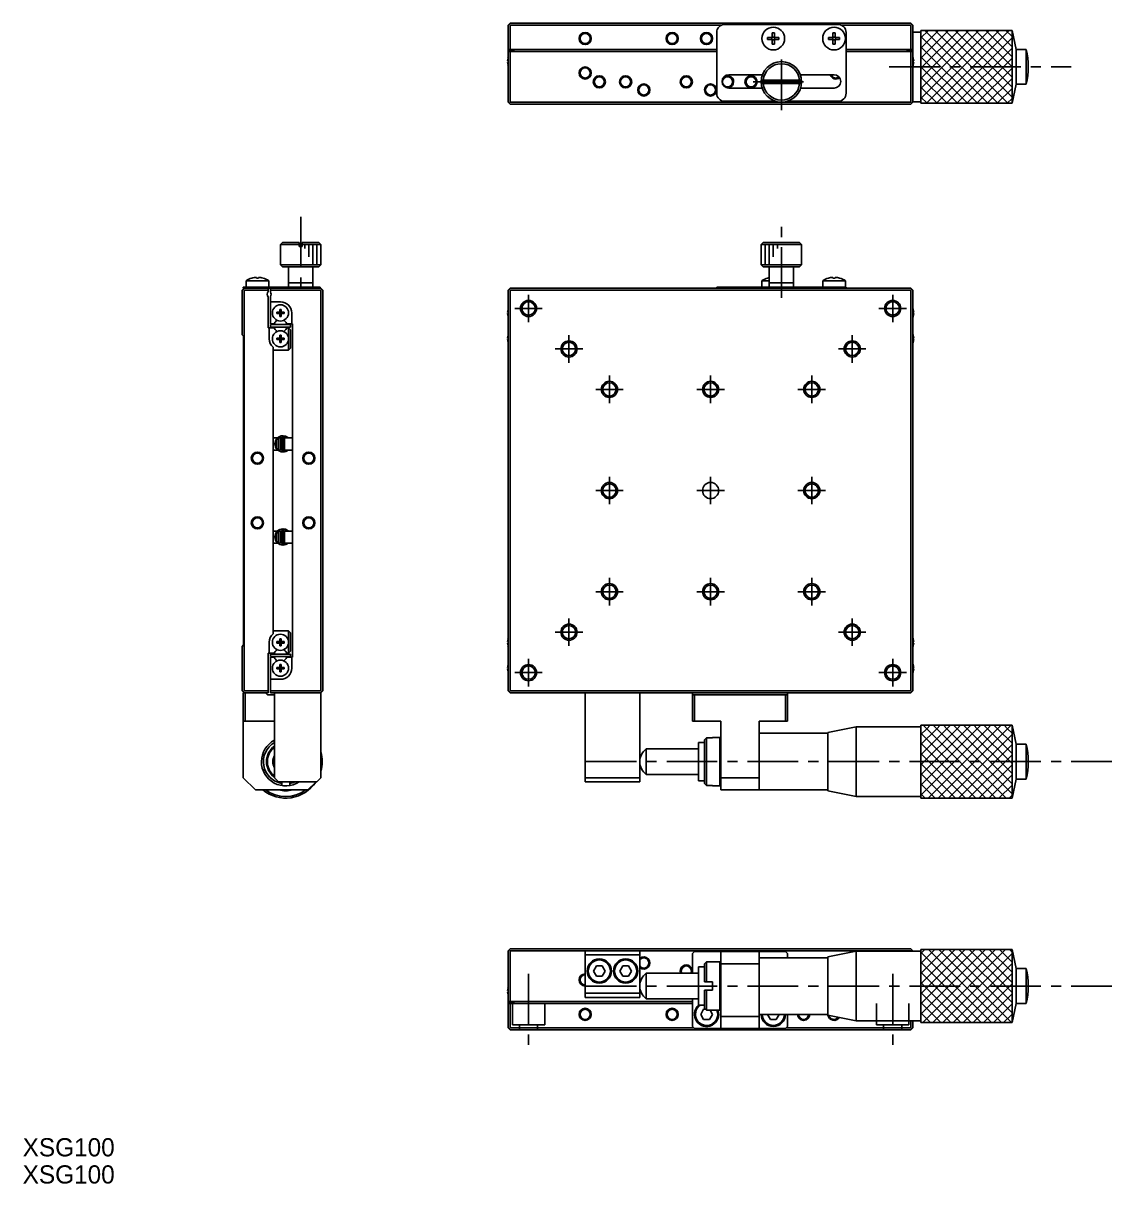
# Model space of a CAD drawing. Extents: x -80 to 400, y -13 to 274.
# Drawn here: x -79.9 to 189.1, y -13.2 to 273.6 of the extents above; entities that cross this region are included whole.
import ezdxf

# ---------------------------------------------------------------- set-up
doc = ezdxf.new("R2010")
doc.units = 0
doc.header["$LTSCALE"] = 10
doc.linetypes.add('CENTER', pattern=[2, 1.25, -0.25, 0.25, -0.25])
doc.linetypes.add('DASHED', pattern=[3.5, 2, -1.5])
doc.layers.get('0').update_dxf_attribs({"linetype": 'CONTINUOUS'})
doc.layers.add('CENTER', color=1, linetype='CENTER')
doc.styles.get("Standard").update_dxf_attribs({"font": 'FGP教科書体NT-M'})

msp = doc.modelspace()

# ---------------------------------------------------------------- linework, layer by layer
at = {"color": 7, "linetype": 'CONTINUOUS'}
for p, q in [((39.969473, 273.110331), (40.469473, 273.610331)), ((39.969473, 254.110331), (39.969473, 273.110331)), ((40.219473, 273.360331), (40.469473, 273.110331)), ((40.469473, 273.610331), (139.469473, 273.610331)), ((40.469473, 273.110331), (40.469473, 267.110331)), ((92.597694, 273.110331), (40.469473, 273.110331)), ((121.469473, 273.310331), (93.469473, 273.310331)), ((139.469473, 273.110331), (122.341253, 273.110331)), ((139.469473, 273.610331), (139.969473, 273.110331)), ((139.469473, 273.110331), (139.719473, 273.360331)), ((139.469473, 267.110331), (139.469473, 273.110331)), ((139.969473, 254.110331), (139.969473, 273.110331)), ((91.469473, 271.310331), (91.469473, 256.310331)), ((104.070334, 269.550331), (104.070334, 270.070331)), ((104.070334, 270.070331), (105.209473, 270.070331)), ((105.140032, 269.550331), (105.140032, 270.070331)), ((105.209473, 271.20947), (105.729473, 271.20947)), ((105.209473, 270.070331), (105.209473, 271.20947)), ((105.209473, 270.139773), (105.729473, 270.139773)), ((105.729473, 271.20947), (105.729473, 270.070331)), ((105.729473, 270.070331), (106.868613, 270.070331)), ((105.798915, 270.070331), (105.798915, 269.550331)), ((106.868613, 270.070331), (106.868613, 269.550331)), ((119.070334, 269.550331), (119.070334, 270.070331)), ((119.070334, 270.070331), (120.209473, 270.070331)), ((120.140032, 269.550331), (120.140032, 270.070331)), ((120.209473, 271.20947), (120.729473, 271.20947)), ((120.209473, 270.070331), (120.209473, 271.20947)), ((120.209473, 270.139773), (120.729473, 270.139773)), ((120.729473, 271.20947), (120.729473, 270.070331)), ((120.729473, 270.070331), (121.868613, 270.070331)), ((120.798915, 270.070331), (120.798915, 269.550331)), ((121.868613, 270.070331), (121.868613, 269.550331)), ((123.469473, 271.310331), (123.469473, 256.310331)), ((141.969473, 271.410331), (139.969473, 271.410331)), ((164.469473, 271.810331), (141.969473, 271.810331)), ((141.969473, 253.810331), (141.969473, 271.810331)), ((164.469473, 271.810331), (141.969473, 271.810331)), ((141.969473, 271.810331), (141.969473, 253.810331)), ((165.469473, 267.110331), (164.469473, 271.810331)), ((164.469473, 253.810331), (164.469473, 271.810331)), ((164.469473, 253.810331), (164.469473, 271.810331)), ((91.469473, 267.110331), (39.969473, 267.110331)), ((39.969473, 266.860331), (41.369473, 266.860331)), ((41.369473, 266.610331), (41.369473, 266.860331)), ((105.209473, 269.550331), (104.070334, 269.550331)), ((105.209473, 268.411192), (105.209473, 269.550331)), ((105.729473, 269.480889), (105.209473, 269.480889)), ((105.729473, 268.411192), (105.209473, 268.411192)), ((105.729473, 269.550331), (105.729473, 268.411192)), ((106.868613, 269.550331), (105.729473, 269.550331)), ((120.209473, 269.550331), (119.070334, 269.550331)), ((120.209473, 268.411192), (120.209473, 269.550331)), ((120.729473, 269.480889), (120.209473, 269.480889)), ((120.729473, 268.411192), (120.209473, 268.411192)), ((120.729473, 269.550331), (120.729473, 268.411192)), ((121.868613, 269.550331), (120.729473, 269.550331)), ((139.969473, 267.110331), (123.469473, 267.110331)), ((139.969473, 266.860331), (138.569473, 266.860331)), ((138.569473, 266.610331), (138.569473, 266.860331)), ((167.969473, 267.110331), (165.469473, 267.110331)), ((165.469473, 258.510331), (165.469473, 267.110331)), ((167.969473, 267.110331), (167.969473, 258.510331)), ((39.779614, 264.290331), (39.899952, 264.290331)), ((39.899952, 263.930331), (39.779614, 263.930331)), ((39.895329, 264.998947), (39.899952, 264.996693)), ((39.899952, 264.290331), (39.899952, 263.930331)), ((39.969473, 266.610331), (91.469473, 266.610331)), ((40.469473, 266.610331), (40.469473, 254.110331)), ((139.969473, 266.610331), (123.469473, 266.610331)), ((139.469473, 254.110331), (139.469473, 266.610331)), ((140.038995, 264.996693), (140.043617, 264.998947)), ((140.038995, 264.290331), (140.159332, 264.290331)), ((140.038995, 263.930331), (140.038995, 264.290331)), ((140.159332, 263.930331), (140.038995, 263.930331)), ((39.899952, 263.22397), (39.895329, 263.221715)), ((140.043617, 263.221715), (140.038995, 263.22397)), ((94.469473, 260.860331), (102.785725, 260.860331)), ((112.453448, 259.510331), (102.485499, 259.510331)), ((102.485499, 258.710331), (112.453448, 258.710331)), ((112.153222, 260.860331), (120.469473, 260.860331)), ((164.469473, 253.810331), (165.469473, 258.510331)), ((165.469473, 258.510331), (167.969473, 258.510331)), ((102.715791, 257.560331), (94.469473, 257.560331)), ((120.469473, 257.560331), (112.223156, 257.560331)), ((40.469473, 253.610331), (39.969473, 254.110331)), ((40.469473, 254.110331), (40.219473, 253.860331)), ((40.469473, 254.110331), (139.469473, 254.110331)), ((139.469473, 253.610331), (40.469473, 253.610331)), ((93.469473, 254.310331), (106.069473, 254.310331)), ((108.869473, 254.310331), (121.469473, 254.310331)), ((139.719473, 253.860331), (139.469473, 254.110331)), ((139.969473, 254.110331), (139.469473, 253.610331)), ((139.969473, 254.210331), (141.969473, 254.210331)), ((141.969473, 253.810331), (164.469473, 253.810331)), ((141.969473, 253.810331), (164.469473, 253.810331)), ((-15.84231, 219.410155), (-16.34231, 218.910155)), ((-11.74231, 218.910155), (-16.34231, 218.910155)), ((-16.34231, 218.910155), (-16.34231, 213.910155)), ((-15.84231, 219.410155), (-11.74231, 219.410155)), ((-11.74231, 219.410155), (-11.74231, 218.410155)), ((-11.74231, 218.410155), (-10.94231, 218.410155)), ((-10.94231, 219.410155), (-6.84231, 219.410155)), ((-10.94231, 218.410155), (-10.94231, 219.410155)), ((-6.34231, 218.910155), (-10.94231, 218.910155)), ((-6.34231, 218.910155), (-6.84231, 219.410155)), ((-6.34231, 213.910155), (-6.34231, 218.910155)), ((102.469473, 218.410155), (102.469473, 213.910155)), ((102.469473, 218.410155), (102.485499, 218.410155)), ((102.485499, 218.910155), (102.987286, 219.410155)), ((112.453448, 218.910155), (102.485499, 218.910155)), ((102.485499, 218.410155), (102.485499, 218.910155)), ((102.987286, 219.410155), (111.95166, 219.410155)), ((111.95166, 219.410155), (112.453448, 218.910155)), ((112.453448, 218.910155), (112.453448, 218.410155)), ((112.453448, 218.410155), (112.469473, 218.410155)), ((112.469473, 213.910155), (112.469473, 218.410155)), ((-16.34231, 213.910155), (-15.84231, 213.410155)), ((-16.34231, 213.910155), (-6.34231, 213.910155)), ((-6.84231, 213.410155), (-15.84231, 213.410155)), ((-14.34231, 213.410155), (-14.34231, 208.410155)), ((-8.34231, 208.410155), (-8.34231, 213.410155)), ((-6.84231, 213.410155), (-6.34231, 213.910155)), ((102.469473, 213.910155), (112.469473, 213.910155)), ((102.469473, 213.910155), (102.969473, 213.410155)), ((111.969473, 213.410155), (102.969473, 213.410155)), ((104.469473, 213.410155), (104.469473, 208.410155)), ((110.469473, 208.410155), (110.469473, 213.410155)), ((111.969473, 213.410155), (112.469473, 213.910155)), ((-24.84231, 209.952618), (-19.24231, 209.952618)), ((-24.84231, 209.952618), (-24.84231, 208.410155)), ((-23.441449, 210.60336), (-23.444458, 210.609528)), ((-22.30231, 210.60336), (-22.30231, 210.796617)), ((-21.78231, 210.60336), (-22.30231, 210.60336)), ((-21.78231, 210.796617), (-21.78231, 210.60336)), ((-20.640162, 210.609528), (-20.643171, 210.60336)), ((-19.24231, 208.410155), (-19.24231, 209.952618)), ((-8.34231, 209.410155), (-14.34231, 209.410155)), ((102.669473, 209.952618), (104.469473, 209.952618)), ((102.669473, 209.952618), (102.669473, 208.410155)), ((104.070334, 210.60336), (104.067326, 210.609528)), ((110.469473, 209.410155), (104.469473, 209.410155)), ((117.669473, 209.952618), (123.269473, 209.952618)), ((117.669473, 209.952618), (117.669473, 208.410155)), ((119.070334, 210.60336), (119.067326, 210.609528)), ((120.209473, 210.60336), (120.209473, 210.796617)), ((120.729473, 210.60336), (120.209473, 210.60336)), ((120.729473, 210.796617), (120.729473, 210.60336)), ((121.871621, 210.609528), (121.868613, 210.60336)), ((123.269473, 208.410155), (123.269473, 209.952618)), ((-25.84231, 207.610155), (-25.34231, 208.110155)), ((-25.84231, 196.610155), (-25.84231, 207.610155)), ((-25.34231, 207.610155), (-25.59231, 207.860155)), ((-25.54231, 208.110155), (-25.54231, 208.410155)), ((-25.54231, 208.410155), (-6.54231, 208.410155)), ((-25.54231, 208.110155), (-6.34231, 208.110155)), ((-25.34231, 207.610155), (-25.34231, 108.610155)), ((-19.34231, 207.610155), (-25.34231, 207.610155)), ((-19.34231, 208.110155), (-19.34231, 207.271593)), ((-18.84231, 207.210155), (-18.84231, 208.110155)), ((-6.34231, 207.610155), (-18.84231, 207.610155)), ((-6.54231, 208.410155), (-6.54231, 208.110155)), ((-5.84231, 207.610155), (-6.34231, 208.110155)), ((-6.09231, 207.860155), (-6.34231, 207.610155)), ((-6.34231, 108.610155), (-6.34231, 207.610155)), ((-5.84231, 207.610155), (-5.84231, 108.610155)), ((40.469473, 208.110155), (39.969473, 207.610155)), ((39.969473, 108.610155), (39.969473, 207.610155)), ((40.469473, 207.610155), (40.219473, 207.860155)), ((40.469473, 208.110155), (139.469473, 208.110155)), ((139.469473, 207.610155), (40.469473, 207.610155)), ((40.469473, 207.610155), (40.469473, 108.610155)), ((91.469473, 208.110155), (91.469473, 208.410155)), ((91.469473, 208.410155), (123.469473, 208.410155)), ((123.469473, 208.410155), (123.469473, 208.110155)), ((139.969473, 207.610155), (139.469473, 208.110155)), ((139.719473, 207.860155), (139.469473, 207.610155)), ((139.469473, 108.610155), (139.469473, 207.610155)), ((139.969473, 207.610155), (139.969473, 108.610155)), ((-19.34231, 198.310155), (-19.34231, 205.948717)), ((-18.84231, 206.010155), (-18.84231, 199.310155)), ((-16.29231, 204.760155), (-18.84231, 204.760155)), ((-17.228671, 202.190155), (-16.52231, 202.190155)), ((-17.228671, 201.830155), (-17.228671, 202.190155)), ((-16.52231, 201.830155), (-17.228671, 201.830155)), ((-16.52231, 202.896516), (-16.16231, 202.896516)), ((-16.52231, 202.190155), (-16.52231, 202.896516)), ((-16.511938, 202.179783), (-16.52231, 202.190155)), ((-16.511938, 201.840527), (-16.52231, 201.830155)), ((-16.52231, 201.123794), (-16.52231, 201.830155)), ((-16.16231, 201.123794), (-16.52231, 201.123794)), ((-16.511938, 201.840527), (-16.511938, 202.179783)), ((-16.511938, 202.179783), (-16.172682, 202.179783)), ((-16.172682, 201.840527), (-16.511938, 201.840527)), ((-16.172682, 202.179783), (-16.16231, 202.190155)), ((-16.172682, 202.179783), (-16.172682, 201.840527)), ((-16.172682, 201.840527), (-16.16231, 201.830155)), ((-16.16231, 202.896516), (-16.16231, 202.190155)), ((-16.16231, 202.190155), (-15.455949, 202.190155)), ((-15.455949, 201.830155), (-16.16231, 201.830155)), ((-16.16231, 201.123794), (-16.16231, 201.830155)), ((-15.455949, 202.190155), (-15.455949, 201.830155)), ((-13.54231, 199.310155), (-13.54231, 202.010155)), ((39.779614, 202.190155), (39.899952, 202.190155)), ((39.899952, 201.830155), (39.779614, 201.830155)), ((39.895329, 202.898771), (39.899952, 202.896516)), ((39.899952, 201.123794), (39.895329, 201.121539)), ((39.899952, 202.190155), (39.899952, 201.830155)), ((140.038995, 202.896516), (140.043617, 202.898771)), ((140.038995, 201.830155), (140.038995, 202.190155)), ((140.038995, 202.190155), (140.159332, 202.190155)), ((140.159332, 201.830155), (140.038995, 201.830155)), ((140.043617, 201.121539), (140.038995, 201.123794)), ((-17.886722, 198.310155), (-19.34231, 198.310155)), ((-19.09231, 198.310155), (-19.09231, 195.610155)), ((-18.84231, 199.310155), (-17.886722, 199.310155)), ((-18.84231, 199.110155), (-13.84231, 199.110155)), ((-18.84231, 198.510155), (-18.84231, 199.110155)), ((-18.84231, 198.510155), (-13.84231, 198.510155)), ((-17.886722, 199.310155), (-17.717125, 199.603905)), ((-17.717125, 198.016405), (-17.886722, 198.310155)), ((-14.967495, 199.603905), (-14.797898, 199.310155)), ((-14.797898, 198.310155), (-14.967495, 198.016405)), ((-14.797898, 199.310155), (-13.34231, 199.310155)), ((-14.34231, 198.310155), (-14.797898, 198.310155)), ((-14.34231, 198.310155), (-13.84231, 197.810155)), ((-14.34231, 192.810155), (-14.34231, 198.310155)), ((-13.84231, 199.110155), (-13.84231, 198.510155)), ((-13.34231, 199.310155), (-13.34231, 116.910155)), ((-25.84231, 196.610155), (-25.49231, 196.260155)), ((-25.49231, 196.260155), (-25.49231, 119.960155)), ((-17.228671, 195.790155), (-16.52231, 195.790155)), ((-17.228671, 195.430155), (-17.228671, 195.790155)), ((-16.52231, 195.430155), (-17.228671, 195.430155)), ((-16.52231, 196.496516), (-16.16231, 196.496516)), ((-16.52231, 195.790155), (-16.52231, 196.496516)), ((-16.511938, 195.779783), (-16.52231, 195.790155)), ((-16.511938, 195.440527), (-16.52231, 195.430155)), ((-16.52231, 194.723794), (-16.52231, 195.430155)), ((-16.511938, 195.440527), (-16.511938, 195.779783)), ((-16.511938, 195.779783), (-16.172682, 195.779783)), ((-16.172682, 195.440527), (-16.511938, 195.440527)), ((-16.172682, 195.779783), (-16.16231, 195.790155)), ((-16.172682, 195.779783), (-16.172682, 195.440527)), ((-16.172682, 195.440527), (-16.16231, 195.430155)), ((-16.16231, 196.496516), (-16.16231, 195.790155)), ((-16.16231, 195.790155), (-15.455949, 195.790155)), ((-15.455949, 195.430155), (-16.16231, 195.430155)), ((-16.16231, 194.723794), (-16.16231, 195.430155)), ((-15.455949, 195.790155), (-15.455949, 195.430155)), ((-13.84231, 197.810155), (-13.84231, 193.310155)), ((39.779614, 195.790155), (39.899952, 195.790155)), ((39.899952, 195.430155), (39.779614, 195.430155)), ((39.895329, 196.498771), (39.899952, 196.496516)), ((39.899952, 195.790155), (39.899952, 195.430155)), ((140.038995, 196.496516), (140.043617, 196.498771)), ((140.038995, 195.430155), (140.038995, 195.790155)), ((140.038995, 195.790155), (140.159332, 195.790155)), ((140.159332, 195.430155), (140.038995, 195.430155)), ((-18.14231, 122.689217), (-18.14231, 193.531093)), ((-18.14231, 192.810155), (-14.34231, 192.810155)), ((-16.16231, 194.723794), (-16.52231, 194.723794)), ((-13.84231, 193.310155), (-14.34231, 192.810155)), ((39.899952, 194.723794), (39.895329, 194.721539)), ((140.043617, 194.721539), (140.038995, 194.723794)), ((-17.073822, 171.110155), (-18.14231, 171.110155)), ((-17.34231, 170.52667), (-16.84231, 171.055838)), ((-17.34231, 168.69364), (-17.34231, 170.52667)), ((-16.34231, 171.110155), (-16.84231, 171.110155)), ((-16.84231, 171.110155), (-16.84231, 168.110155)), ((-16.342485, 171.065464), (-15.93255, 171.185348)), ((-16.34231, 168.110155), (-16.34231, 171.110155)), ((-15.932494, 170.610155), (-16.34231, 170.610155)), ((-16.14231, 171.110155), (-16.230746, 171.110155)), ((-16.14231, 170.610155), (-16.14231, 171.110155)), ((-15.932494, 171.42624), (-15.932494, 167.87624)), ((-15.005999, 171.523537), (-15.688112, 171.650384)), ((-15.487206, 171.494845), (-15.492577, 171.492579)), ((-15.453713, 171.507849), (-15.487206, 171.494845)), ((-15.482494, 167.87624), (-15.482494, 171.42624)), ((-15.482494, 170.825376), (-15.342351, 171.065697)), ((-15.34231, 170.610155), (-15.482494, 170.610155)), ((-15.41962, 171.519166), (-15.453713, 171.507849)), ((-15.38501, 171.528771), (-15.41962, 171.519166)), ((-15.349968, 171.536638), (-15.38501, 171.528771)), ((-15.314581, 171.54275), (-15.349968, 171.536638)), ((-15.34231, 171.110155), (-15.34231, 168.110155)), ((-13.34231, 171.110155), (-15.34231, 171.110155)), ((-15.278935, 171.547092), (-15.314581, 171.54275)), ((-15.24312, 171.549651), (-15.278935, 171.547092)), ((-15.207221, 171.550423), (-15.24312, 171.549651)), ((-15.171328, 171.549405), (-15.207221, 171.550423)), ((-15.135529, 171.5466), (-15.171328, 171.549405)), ((-15.099912, 171.542014), (-15.135529, 171.5466)), ((-15.064565, 171.535659), (-15.099912, 171.542014)), ((-15.073667, 171.119552), (-15.079057, 171.110155)), ((-15.067907, 171.130036), (-15.073667, 171.119552)), ((-14.920427, 171.489267), (-15.068248, 171.110137)), ((-15.061815, 171.141538), (-15.067907, 171.130036)), ((-15.029574, 171.527549), (-15.064565, 171.535659)), ((-15.05543, 171.153984), (-15.061815, 171.141538)), ((-15.048794, 171.167292), (-15.05543, 171.153984)), ((-15.04195, 171.181375), (-15.048794, 171.167292)), ((-15.034943, 171.196142), (-15.04195, 171.181375)), ((-15.027818, 171.211497), (-15.034943, 171.196142)), ((-14.995026, 171.517705), (-15.029574, 171.527549)), ((-15.020622, 171.22734), (-15.027818, 171.211497)), ((-15.013401, 171.243567), (-15.020622, 171.22734)), ((-15.006203, 171.260073), (-15.013401, 171.243567)), ((-14.999074, 171.276751), (-15.006203, 171.260073)), ((-14.92179, 171.489847), (-15.005999, 171.523537)), ((-14.992062, 171.293491), (-14.999074, 171.276751)), ((-14.961008, 171.50615), (-14.995026, 171.517705)), ((-14.985211, 171.310184), (-14.992062, 171.293491)), ((-14.978566, 171.326723), (-14.985211, 171.310184)), ((-14.97217, 171.342999), (-14.978566, 171.326723)), ((-14.966066, 171.358906), (-14.97217, 171.342999)), ((-14.960293, 171.37434), (-14.966066, 171.358906)), ((-14.929346, 171.493653), (-14.961008, 171.50615)), ((-14.954888, 171.389202), (-14.960293, 171.37434)), ((-14.949887, 171.403394), (-14.954888, 171.389202)), ((-14.945322, 171.416823), (-14.949887, 171.403394)), ((-14.941223, 171.429403), (-14.945322, 171.416823)), ((-14.937617, 171.441052), (-14.941223, 171.429403)), ((-14.934527, 171.451693), (-14.937617, 171.441052)), ((-14.931974, 171.461257), (-14.934527, 171.451693)), ((-14.929973, 171.469682), (-14.931974, 171.461257)), ((-14.930051, 171.4938), (-14.928591, 171.49308)), ((-14.928539, 171.476914), (-14.929973, 171.469682)), ((-14.340779, 171.110379), (-14.929591, 171.493165)), ((-14.928591, 171.49308), (-14.927706, 171.491013)), ((-14.92768, 171.482904), (-14.928539, 171.476914)), ((-14.927706, 171.491013), (-14.927401, 171.487614)), ((-14.927401, 171.487614), (-14.92768, 171.482904)), ((-14.847718, 171.456374), (-14.92179, 171.489847)), ((-18.14231, 168.110155), (-16.980192, 168.110155)), ((-16.84231, 168.164472), (-17.34231, 168.69364)), ((-16.84231, 168.110155), (-16.34231, 168.110155)), ((-15.932559, 168.117445), (-16.342439, 168.236664)), ((-16.34231, 168.610155), (-15.932494, 168.610155)), ((-16.14231, 168.163343), (-16.14231, 168.610155)), ((-15.482494, 168.610155), (-15.34231, 168.610155)), ((-15.342315, 168.236762), (-15.482494, 168.477103)), ((-15.342207, 168.1445), (-15.482427, 168.117126)), ((-15.34231, 168.110155), (-13.34231, 168.110155)), ((-14.982595, 167.787915), (-14.929346, 167.808826)), ((-14.930051, 167.808679), (-14.930254, 167.809164)), ((-14.929346, 167.808826), (-14.930051, 167.808679)), ((-17.073822, 148.110155), (-18.14231, 148.110155)), ((-17.34231, 147.52667), (-16.84231, 148.055838)), ((-17.34231, 145.69364), (-17.34231, 147.52667)), ((-16.34231, 148.110155), (-16.84231, 148.110155)), ((-16.84231, 148.110155), (-16.84231, 145.110155)), ((-16.342485, 148.065464), (-15.93255, 148.185348)), ((-16.34231, 145.110155), (-16.34231, 148.110155)), ((-15.932494, 147.610155), (-16.34231, 147.610155)), ((-16.14231, 148.110155), (-16.230746, 148.110155)), ((-16.14231, 147.610155), (-16.14231, 148.110155)), ((-15.932494, 148.42624), (-15.932494, 144.87624)), ((-15.005999, 148.523537), (-15.688112, 148.650384)), ((-15.487206, 148.494845), (-15.492577, 148.492579)), ((-15.453713, 148.507849), (-15.487206, 148.494845)), ((-15.482494, 144.87624), (-15.482494, 148.42624)), ((-15.482494, 147.825376), (-15.342351, 148.065697)), ((-15.34231, 147.610155), (-15.482494, 147.610155)), ((-15.41962, 148.519166), (-15.453713, 148.507849)), ((-15.38501, 148.528771), (-15.41962, 148.519166)), ((-15.349968, 148.536638), (-15.38501, 148.528771)), ((-15.314581, 148.54275), (-15.349968, 148.536638)), ((-15.34231, 148.110155), (-15.34231, 145.110155)), ((-13.34231, 148.110155), (-15.34231, 148.110155)), ((-15.278935, 148.547092), (-15.314581, 148.54275)), ((-15.24312, 148.549651), (-15.278935, 148.547092)), ((-15.207221, 148.550423), (-15.24312, 148.549651)), ((-15.171328, 148.549405), (-15.207221, 148.550423)), ((-15.135529, 148.5466), (-15.171328, 148.549405)), ((-15.099912, 148.542014), (-15.135529, 148.5466)), ((-15.064565, 148.535659), (-15.099912, 148.542014)), ((-15.073667, 148.119552), (-15.079057, 148.110155)), ((-15.067907, 148.130036), (-15.073667, 148.119552)), ((-14.919731, 148.488147), (-15.068248, 148.110137)), ((-15.061815, 148.141538), (-15.067907, 148.130036)), ((-15.029574, 148.527549), (-15.064565, 148.535659)), ((-15.05543, 148.153984), (-15.061815, 148.141538)), ((-15.048794, 148.167292), (-15.05543, 148.153984)), ((-15.04195, 148.181375), (-15.048794, 148.167292)), ((-15.034943, 148.196142), (-15.04195, 148.181375)), ((-15.027818, 148.211497), (-15.034943, 148.196142)), ((-14.995026, 148.517705), (-15.029574, 148.527549)), ((-15.020622, 148.22734), (-15.027818, 148.211497)), ((-15.013401, 148.243567), (-15.020622, 148.22734)), ((-15.006203, 148.260073), (-15.013401, 148.243567)), ((-14.999074, 148.276751), (-15.006203, 148.260073)), ((-14.847718, 148.456374), (-15.005999, 148.523537)), ((-14.992062, 148.293491), (-14.999074, 148.276751)), ((-14.961008, 148.50615), (-14.995026, 148.517705)), ((-14.985211, 148.310184), (-14.992062, 148.293491)), ((-14.978566, 148.326723), (-14.985211, 148.310184)), ((-14.97217, 148.342999), (-14.978566, 148.326723)), ((-14.966066, 148.358906), (-14.97217, 148.342999)), ((-14.960293, 148.37434), (-14.966066, 148.358906)), ((-14.929346, 148.493653), (-14.961008, 148.50615)), ((-14.954888, 148.389202), (-14.960293, 148.37434)), ((-14.949887, 148.403394), (-14.954888, 148.389202)), ((-14.945322, 148.416823), (-14.949887, 148.403394)), ((-14.941223, 148.429403), (-14.945322, 148.416823)), ((-14.937617, 148.441052), (-14.941223, 148.429403)), ((-14.934527, 148.451693), (-14.937617, 148.441052)), ((-14.931974, 148.461257), (-14.934527, 148.451693)), ((-14.929973, 148.469682), (-14.931974, 148.461257)), ((-14.930051, 148.4938), (-14.928591, 148.49308)), ((-14.928539, 148.476914), (-14.929973, 148.469682)), ((-14.340779, 148.110379), (-14.929591, 148.493165)), ((-14.928591, 148.49308), (-14.927706, 148.491013)), ((-14.92768, 148.482904), (-14.928539, 148.476914)), ((-14.927706, 148.491013), (-14.927401, 148.487614)), ((-14.927401, 148.487614), (-14.92768, 148.482904)), ((-14.920427, 148.489267), (-14.919731, 148.488147)), ((-18.14231, 145.110155), (-16.980192, 145.110155)), ((-16.84231, 145.164472), (-17.34231, 145.69364)), ((-16.84231, 145.110155), (-16.34231, 145.110155)), ((-15.932559, 145.117445), (-16.342439, 145.236664)), ((-16.34231, 145.610155), (-15.932494, 145.610155)), ((-16.14231, 145.163343), (-16.14231, 145.610155)), ((-15.482494, 145.610155), (-15.34231, 145.610155)), ((-15.342315, 145.236762), (-15.482494, 145.477103)), ((-15.342207, 145.1445), (-15.482427, 145.117126)), ((-15.34231, 145.110155), (-13.34231, 145.110155)), ((-14.982595, 144.787915), (-14.929346, 144.808826)), ((-14.930051, 144.808679), (-14.930254, 144.809164)), ((-14.929346, 144.808826), (-14.930051, 144.808679)), ((-18.14231, 123.410155), (-14.34231, 123.410155)), ((-14.34231, 123.410155), (-13.84231, 122.910155)), ((-14.34231, 117.910155), (-14.34231, 123.410155)), ((-19.09231, 117.910155), (-19.09231, 120.610155)), ((-17.228671, 120.790155), (-16.52231, 120.790155)), ((-17.228671, 120.430155), (-17.228671, 120.790155)), ((-16.52231, 121.496516), (-16.16231, 121.496516)), ((-16.52231, 120.790155), (-16.52231, 121.496516)), ((-16.511938, 120.779783), (-16.52231, 120.790155)), ((-16.511938, 120.440527), (-16.511938, 120.779783)), ((-16.511938, 120.779783), (-16.172682, 120.779783)), ((-16.172682, 120.779783), (-16.16231, 120.790155)), ((-16.172682, 120.779783), (-16.172682, 120.440527)), ((-16.16231, 121.496516), (-16.16231, 120.790155)), ((-16.16231, 120.790155), (-15.455949, 120.790155)), ((-15.455949, 120.790155), (-15.455949, 120.430155)), ((-13.84231, 122.910155), (-13.84231, 118.410155)), ((39.779614, 120.790155), (39.899952, 120.790155)), ((39.895329, 121.498771), (39.899952, 121.496516)), ((39.899952, 120.790155), (39.899952, 120.430155)), ((140.038995, 121.496516), (140.043617, 121.498771)), ((140.038995, 120.430155), (140.038995, 120.790155)), ((140.038995, 120.790155), (140.159332, 120.790155)), ((-25.49231, 119.960155), (-25.84231, 119.610155)), ((-25.84231, 108.610155), (-25.84231, 119.610155)), ((-17.886722, 117.910155), (-19.34231, 117.910155)), ((-19.34231, 117.910155), (-19.34231, 108.110155)), ((-18.84231, 117.710155), (-13.84231, 117.710155)), ((-18.84231, 117.710155), (-18.84231, 117.110155)), ((-17.717125, 118.203905), (-17.886722, 117.910155)), ((-16.52231, 120.430155), (-17.228671, 120.430155)), ((-16.511938, 120.440527), (-16.52231, 120.430155)), ((-16.52231, 119.723794), (-16.52231, 120.430155)), ((-16.16231, 119.723794), (-16.52231, 119.723794)), ((-16.172682, 120.440527), (-16.511938, 120.440527)), ((-16.172682, 120.440527), (-16.16231, 120.430155)), ((-15.455949, 120.430155), (-16.16231, 120.430155)), ((-16.16231, 119.723794), (-16.16231, 120.430155)), ((-14.797898, 117.910155), (-14.967495, 118.203905)), ((-14.34231, 117.910155), (-14.797898, 117.910155)), ((-13.84231, 118.410155), (-14.34231, 117.910155)), ((-13.84231, 117.110155), (-13.84231, 117.710155)), ((39.899952, 120.430155), (39.779614, 120.430155)), ((39.899952, 119.723794), (39.895329, 119.721539)), ((140.159332, 120.430155), (140.038995, 120.430155)), ((140.043617, 119.721539), (140.038995, 119.723794)), ((-18.84231, 117.110155), (-13.84231, 117.110155)), ((-18.84231, 116.910155), (-17.886722, 116.910155)), ((-18.84231, 108.110155), (-18.84231, 116.910155)), ((-17.886722, 116.910155), (-17.717125, 116.616405)), ((-16.52231, 115.096516), (-16.16231, 115.096516)), ((-16.52231, 114.390155), (-16.52231, 115.096516)), ((-16.16231, 115.096516), (-16.16231, 114.390155)), ((-14.967495, 116.616405), (-14.797898, 116.910155)), ((-14.797898, 116.910155), (-13.34231, 116.910155)), ((-13.54231, 116.910155), (-13.54231, 114.210155)), ((39.895329, 115.098771), (39.899952, 115.096516)), ((140.038995, 115.096516), (140.043617, 115.098771)), ((-17.228671, 114.390155), (-16.52231, 114.390155)), ((-17.228671, 114.030155), (-17.228671, 114.390155)), ((-16.52231, 114.030155), (-17.228671, 114.030155)), ((-16.511938, 114.379783), (-16.52231, 114.390155)), ((-16.511938, 114.040527), (-16.52231, 114.030155)), ((-16.52231, 113.323794), (-16.52231, 114.030155)), ((-16.16231, 113.323794), (-16.52231, 113.323794)), ((-16.511938, 114.040527), (-16.511938, 114.379783)), ((-16.511938, 114.379783), (-16.172682, 114.379783)), ((-16.172682, 114.040527), (-16.511938, 114.040527)), ((-16.172682, 114.379783), (-16.16231, 114.390155)), ((-16.172682, 114.379783), (-16.172682, 114.040527)), ((-16.172682, 114.040527), (-16.16231, 114.030155)), ((-16.16231, 114.390155), (-15.455949, 114.390155)), ((-15.455949, 114.030155), (-16.16231, 114.030155)), ((-16.16231, 113.323794), (-16.16231, 114.030155)), ((-15.455949, 114.390155), (-15.455949, 114.030155)), ((39.779614, 114.390155), (39.899952, 114.390155)), ((39.899952, 114.030155), (39.779614, 114.030155)), ((39.899952, 113.323794), (39.895329, 113.321539)), ((39.899952, 114.390155), (39.899952, 114.030155)), ((140.038995, 114.030155), (140.038995, 114.390155)), ((140.038995, 114.390155), (140.159332, 114.390155)), ((140.159332, 114.030155), (140.038995, 114.030155)), ((140.043617, 113.321539), (140.038995, 113.323794)), ((-16.29231, 111.460155), (-18.84231, 111.460155)), ((-25.34231, 108.110155), (-25.84231, 108.610155)), ((-25.59231, 108.360155), (-25.34231, 108.610155)), ((-19.34231, 108.110155), (-25.54231, 108.110155)), ((-25.54231, 87.110155), (-25.54231, 108.110155)), ((-25.34231, 108.610155), (-19.34231, 108.610155)), ((-25.04231, 108.110155), (-25.04231, 101.110155)), ((-19.54231, 107.610155), (-20.04231, 108.110155)), ((-17.84231, 107.610155), (-19.54231, 107.610155)), ((-18.84231, 108.610155), (-6.34231, 108.610155)), ((-6.34231, 108.110155), (-18.84231, 108.110155)), ((-17.84231, 108.110155), (-17.84231, 87.110155)), ((-6.34231, 108.610155), (-6.09231, 108.360155)), ((-5.84231, 108.610155), (-6.34231, 108.110155)), ((-6.34231, 87.110155), (-6.34231, 108.110155)), ((39.969473, 108.610155), (40.469473, 108.110155)), ((40.469473, 108.610155), (40.219473, 108.360155)), ((40.469473, 108.610155), (139.469473, 108.610155)), ((139.469473, 108.110155), (40.469473, 108.110155)), ((58.969473, 86.110155), (58.969473, 108.110155)), ((72.469473, 108.110155), (72.469473, 86.110155)), ((85.469473, 101.110155), (85.469473, 108.110155)), ((85.469473, 107.610155), (108.969473, 107.610155)), ((85.969473, 107.610155), (85.969473, 101.110155)), ((108.469473, 101.110155), (108.469473, 107.610155)), ((108.969473, 108.110155), (108.969473, 101.110155)), ((139.719473, 108.360155), (139.469473, 108.610155)), ((139.469473, 108.110155), (139.969473, 108.610155)), ((-17.84231, 101.110155), (-25.54231, 101.110155)), ((92.469473, 101.110155), (85.469473, 101.110155)), ((92.469473, 84.110155), (92.469473, 101.110155)), ((108.969473, 101.110155), (101.969473, 101.110155)), ((101.969473, 101.110155), (101.969473, 84.110155)), ((118.969473, 98.110155), (101.969473, 98.110155)), ((125.969473, 99.710155), (118.969473, 98.310155)), ((118.969473, 83.910155), (118.969473, 98.310155)), ((125.969473, 82.510155), (125.969473, 99.710155)), ((141.969473, 99.710155), (125.969473, 99.710155)), ((164.469473, 100.110155), (141.969473, 100.110155)), ((141.969473, 100.110155), (141.969473, 82.110155)), ((164.469473, 100.110155), (141.969473, 100.110155)), ((141.969473, 100.110155), (141.969473, 82.110155)), ((164.469473, 82.110155), (164.469473, 100.110155)), ((165.469473, 95.410155), (164.469473, 100.110155)), ((164.469473, 82.110155), (164.469473, 100.110155)), ((88.469473, 95.860155), (86.969473, 95.860155)), ((86.969473, 86.360155), (86.969473, 95.860155)), ((88.469473, 96.518482), (88.969473, 97.026235)), ((88.469473, 85.701828), (88.469473, 96.518482)), ((88.969473, 97.026235), (88.969473, 85.194075)), ((88.969473, 97.026235), (90.469473, 97.026235)), ((92.269473, 97.110155), (90.469473, 97.110155)), ((90.469473, 97.026235), (90.469473, 97.110155)), ((92.269473, 85.110155), (92.269473, 97.110155)), ((92.469473, 96.910155), (92.269473, 97.110155)), ((165.469473, 86.810155), (165.469473, 95.410155)), ((167.969473, 95.410155), (165.469473, 95.410155)), ((167.969473, 95.410155), (167.969473, 86.810155)), ((74.036653, 94.285155), (74.036653, 87.935155)), ((86.969473, 94.285155), (74.036653, 94.285155)), ((-25.54231, 87.110155), (-22.54231, 84.110155)), ((-17.84231, 87.110155), (-16.84231, 86.110155)), ((-16.84231, 86.110155), (-7.34231, 86.110155)), ((-16.04231, 86.110155), (-16.04231, 85.194075)), ((-14.04231, 85.194075), (-14.04231, 86.110155)), ((-9.54231, 84.110155), (-7.54231, 86.110155)), ((-7.34231, 86.110155), (-6.34231, 87.110155)), ((58.969473, 87.110155), (72.469473, 87.110155)), ((72.469473, 86.110155), (58.969473, 86.110155)), ((74.036653, 87.935155), (86.969473, 87.935155)), ((86.969473, 86.360155), (88.469473, 86.360155)), ((92.469473, 87.110155), (101.969473, 87.110155)), ((164.469473, 82.110155), (165.469473, 86.810155)), ((165.469473, 86.810155), (167.969473, 86.810155)), ((-9.54231, 84.110155), (-22.54231, 84.110155)), ((88.969473, 85.194075), (88.469473, 85.701828)), ((90.469473, 85.194075), (88.969473, 85.194075)), ((90.469473, 85.110155), (90.469473, 85.194075)), ((90.469473, 85.110155), (92.269473, 85.110155)), ((92.269473, 85.110155), (92.469473, 85.310155)), ((92.469473, 84.110155), (118.969473, 84.110155)), ((118.969473, 83.910155), (125.969473, 82.510155)), ((125.969473, 82.510155), (141.969473, 82.510155)), ((141.969473, 82.110155), (164.469473, 82.110155)), ((141.969473, 82.110155), (164.469473, 82.110155)), ((40.469473, 44.859974), (39.969473, 44.359974)), ((39.969473, 44.359974), (39.969473, 25.359974)), ((40.219473, 44.609974), (40.469473, 44.359974)), ((40.469473, 44.859974), (139.469473, 44.859974)), ((40.469473, 44.359974), (40.469473, 31.859974)), ((139.469473, 44.359974), (40.469473, 44.359974)), ((58.969473, 32.859974), (58.969473, 44.359974)), ((72.469473, 43.359974), (58.969473, 43.359974)), ((72.469473, 44.359974), (72.469473, 32.859974)), ((85.969473, 44.159974), (85.469473, 43.659974)), ((85.469473, 38.834974), (85.469473, 43.659974)), ((85.969473, 44.159974), (108.469473, 44.159974)), ((92.469473, 44.159974), (92.469473, 25.159974)), ((101.969473, 25.159974), (101.969473, 44.159974)), ((108.969473, 43.659974), (108.469473, 44.159974)), ((108.969473, 43.659974), (108.969473, 42.659974)), ((125.969473, 44.259974), (118.969473, 42.859974)), ((141.969473, 44.259974), (125.969473, 44.259974)), ((125.969473, 27.059974), (125.969473, 44.259974)), ((139.969473, 44.359974), (139.469473, 44.859974)), ((139.469473, 44.359974), (139.719473, 44.609974)), ((139.469473, 44.259974), (139.469473, 44.359974)), ((139.969473, 44.359974), (139.969473, 44.259974)), ((164.469473, 44.659974), (141.969473, 44.659974)), ((141.969473, 44.659974), (141.969473, 26.659974)), ((165.469473, 39.959974), (164.469473, 44.659974)), ((164.469473, 26.659974), (164.469473, 44.659974)), ((61.026098, 39.359974), (61.747786, 40.609974)), ((61.747786, 40.609974), (63.191161, 40.609974)), ((63.191161, 40.609974), (63.912849, 39.359974)), ((67.526098, 39.359974), (68.247786, 40.609974)), ((68.247786, 40.609974), (69.691161, 40.609974)), ((69.691161, 40.609974), (70.412849, 39.359974)), ((88.469473, 40.409974), (86.969473, 40.409974)), ((86.969473, 30.909974), (86.969473, 40.409974)), ((88.969473, 41.659974), (88.469473, 41.159974)), ((88.469473, 36.659974), (88.469473, 41.159974)), ((88.969473, 41.659974), (88.969473, 36.659974)), ((92.269473, 41.659974), (88.969473, 41.659974)), ((92.469473, 41.459974), (92.269473, 41.659974)), ((92.269473, 29.659974), (92.269473, 41.659974)), ((101.969473, 41.159974), (92.469473, 41.159974)), ((118.969473, 42.659974), (101.969473, 42.659974)), ((118.969473, 28.459974), (118.969473, 42.859974)), ((61.747786, 38.109974), (61.026098, 39.359974)), ((63.191161, 38.109974), (61.747786, 38.109974)), ((63.912849, 39.359974), (63.191161, 38.109974)), ((68.247786, 38.109974), (67.526098, 39.359974)), ((69.691161, 38.109974), (68.247786, 38.109974)), ((70.412849, 39.359974), (69.691161, 38.109974)), ((86.969473, 38.834974), (74.036653, 38.834974)), ((74.036653, 38.834974), (74.036653, 32.484974)), ((167.969473, 39.959974), (165.469473, 39.959974)), ((165.469473, 31.359974), (165.469473, 39.959974)), ((167.969473, 39.959974), (167.969473, 31.359974)), ((39.779614, 34.539974), (39.899952, 34.539974)), ((39.895329, 35.24859), (39.899952, 35.246336)), ((39.899952, 34.539974), (39.899952, 34.179974)), ((90.469473, 36.659974), (88.469473, 36.659974)), ((88.469473, 30.159974), (88.469473, 34.659974)), ((88.469473, 34.659974), (90.469473, 34.659974)), ((88.969473, 34.659974), (88.969473, 29.659974)), ((90.469473, 34.659974), (90.469473, 36.659974)), ((39.899952, 34.179974), (39.779614, 34.179974)), ((39.899952, 33.473613), (39.895329, 33.471358)), ((39.969473, 31.859974), (85.469473, 31.859974)), ((39.969473, 31.609974), (41.369473, 31.609974)), ((41.369473, 31.859974), (41.369473, 31.609974)), ((58.969473, 33.859974), (72.469473, 33.859974)), ((72.469473, 32.859974), (58.969473, 32.859974)), ((74.036653, 32.484974), (86.969473, 32.484974)), ((85.469473, 25.659974), (85.469473, 32.484974)), ((85.469473, 31.359974), (39.969473, 31.359974)), ((40.469473, 31.359974), (40.469473, 25.359974)), ((86.969473, 30.909974), (88.469473, 30.909974)), ((87.526098, 28.659974), (88.247786, 29.909974)), ((88.247786, 29.909974), (88.719473, 29.909974)), ((88.469473, 30.159974), (88.969473, 29.659974)), ((88.969473, 29.659974), (92.269473, 29.659974)), ((89.835499, 29.659974), (90.412849, 28.659974)), ((92.269473, 29.659974), (92.469473, 29.859974)), ((164.469473, 26.659974), (165.469473, 31.359974)), ((165.469473, 31.359974), (167.969473, 31.359974)), ((88.247786, 27.409974), (87.526098, 28.659974)), ((89.691161, 27.409974), (88.247786, 27.409974)), ((90.412849, 28.659974), (89.691161, 27.409974)), ((92.469473, 28.159974), (101.969473, 28.159974)), ((101.969473, 28.659974), (118.969473, 28.659974)), ((104.747786, 27.409974), (104.026098, 28.659974)), ((106.191161, 27.409974), (104.747786, 27.409974)), ((106.912849, 28.659974), (106.191161, 27.409974)), ((108.969473, 28.659974), (108.969473, 25.659974)), ((118.969473, 28.459974), (125.969473, 27.059974)), ((125.969473, 27.059974), (141.969473, 27.059974)), ((139.469473, 25.359974), (139.469473, 27.059974)), ((139.969473, 27.059974), (139.969473, 25.359974)), ((141.969473, 26.659974), (164.469473, 26.659974)), ((40.469473, 24.859974), (39.969473, 25.359974)), ((40.469473, 25.359974), (40.219473, 25.109974)), ((40.469473, 25.359974), (85.769473, 25.359974)), ((139.469473, 24.859974), (40.469473, 24.859974)), ((85.469473, 25.659974), (85.969473, 25.159974)), ((108.469473, 25.159974), (85.969473, 25.159974)), ((108.469473, 25.159974), (108.969473, 25.659974)), ((108.669473, 25.359974), (139.469473, 25.359974)), ((139.719473, 25.109974), (139.469473, 25.359974)), ((139.969473, 25.359974), (139.469473, 24.859974))]:
    msp.add_line(p, q, dxfattribs=at)
at = {"color": 3, "linetype": 'CONTINUOUS'}
for p, q in [((141.969473, 269.983686), (143.796118, 271.810331)), ((141.969473, 267.483686), (146.296118, 271.810331)), ((141.969473, 264.983686), (148.796118, 271.810331)), ((141.969473, 262.483686), (151.296118, 271.810331)), ((141.969473, 259.983686), (153.796118, 271.810331)), ((141.969473, 257.483686), (156.296118, 271.810331)), ((141.969473, 254.983686), (158.796118, 271.810331)), ((141.969473, 270.295651), (158.454794, 253.810331)), ((142.954794, 271.810331), (160.954794, 253.810331)), ((143.296118, 253.810331), (161.296118, 271.810331)), ((145.454794, 271.810331), (163.454794, 253.810331)), ((145.796118, 253.810331), (163.796118, 271.810331)), ((147.954794, 271.810331), (164.469473, 255.295651)), ((148.296118, 253.810331), (164.469473, 269.983686)), ((150.454794, 271.810331), (164.469473, 257.795651)), ((152.954794, 271.810331), (164.469473, 260.295651)), ((155.454794, 271.810331), (164.469473, 262.795651)), ((157.954794, 271.810331), (164.469473, 265.295651)), ((160.454794, 271.810331), (164.469473, 267.795651)), ((162.954794, 271.810331), (164.469473, 270.295651)), ((141.969473, 267.795651), (155.954794, 253.810331)), ((150.796118, 253.810331), (164.469473, 267.483686)), ((141.969473, 265.295651), (153.454794, 253.810331)), ((153.296118, 253.810331), (164.469473, 264.983686)), ((141.969473, 262.795651), (150.954794, 253.810331)), ((155.796118, 253.810331), (164.469473, 262.483686)), ((141.969473, 260.295651), (148.454794, 253.810331)), ((158.296118, 253.810331), (164.469473, 259.983686)), ((141.969473, 257.795651), (145.954794, 253.810331)), ((141.969473, 255.295651), (143.454794, 253.810331)), ((160.796118, 253.810331), (164.469473, 257.483686)), ((163.296118, 253.810331), (164.469473, 254.983686)), ((-10.34231, 217.910155), (-10.34231, 218.910155)), ((-9.34231, 215.910155), (-9.34231, 218.910155)), ((-8.34231, 213.910155), (-8.34231, 218.910155)), ((-7.34231, 213.910155), (-7.34231, 218.910155)), ((103.469473, 218.910155), (103.469473, 213.910155)), ((104.469473, 218.910155), (104.469473, 213.910155)), ((105.469473, 218.910155), (105.469473, 215.910155)), ((106.469473, 218.910155), (106.469473, 217.910155)), ((141.969473, 97.833862), (143.375456, 99.239845)), ((141.969473, 95.333862), (145.875456, 99.239845)), ((141.969473, 92.833862), (148.375456, 99.239845)), ((141.969473, 90.333862), (150.875456, 99.239845)), ((141.969473, 87.833862), (153.375456, 99.239845)), ((141.969473, 85.333862), (155.875456, 99.239845)), ((141.969473, 82.833862), (158.375456, 99.239845)), ((141.969473, 98.145828), (158.005146, 82.110155)), ((142.505146, 100.110155), (143.375456, 99.239845)), ((143.375456, 99.239845), (144.245766, 100.110155)), ((143.375456, 99.239845), (160.505146, 82.110155)), ((143.745766, 82.110155), (160.875456, 99.239845)), ((145.005146, 100.110155), (145.875456, 99.239845)), ((145.875456, 99.239845), (146.745766, 100.110155)), ((145.875456, 99.239845), (163.005146, 82.110155)), ((146.245766, 82.110155), (163.375456, 99.239845)), ((147.505146, 100.110155), (148.375456, 99.239845)), ((148.375456, 99.239845), (149.245766, 100.110155)), ((148.375456, 99.239845), (164.469473, 83.145828)), ((148.745766, 82.110155), (164.469473, 97.833862)), ((150.005146, 100.110155), (150.875456, 99.239845)), ((150.875456, 99.239845), (151.745766, 100.110155)), ((150.875456, 99.239845), (164.469473, 85.645828)), ((152.505146, 100.110155), (153.375456, 99.239845)), ((153.375456, 99.239845), (154.245766, 100.110155)), ((153.375456, 99.239845), (164.469473, 88.145828)), ((155.005146, 100.110155), (155.875456, 99.239845)), ((155.875456, 99.239845), (156.745766, 100.110155)), ((155.875456, 99.239845), (164.469473, 90.645828)), ((157.505146, 100.110155), (158.375456, 99.239845)), ((158.375456, 99.239845), (159.245766, 100.110155)), ((158.375456, 99.239845), (164.469473, 93.145828)), ((160.005146, 100.110155), (160.875456, 99.239845)), ((160.875456, 99.239845), (161.745766, 100.110155)), ((160.875456, 99.239845), (164.469473, 95.645828)), ((162.505146, 100.110155), (163.375456, 99.239845)), ((163.375456, 99.239845), (164.245766, 100.110155)), ((163.375456, 99.239845), (164.469473, 98.145828)), ((141.969473, 95.645828), (155.505146, 82.110155)), ((151.245766, 82.110155), (164.469473, 95.333862)), ((141.969473, 93.145828), (153.005146, 82.110155)), ((153.745766, 82.110155), (164.469473, 92.833862)), ((141.969473, 90.645828), (150.505146, 82.110155)), ((156.245766, 82.110155), (164.469473, 90.333862)), ((141.969473, 88.145828), (148.005146, 82.110155)), ((158.745766, 82.110155), (164.469473, 87.833862)), ((141.969473, 85.645828), (145.505146, 82.110155)), ((161.245766, 82.110155), (164.469473, 85.333862)), ((141.969473, 83.145828), (143.005146, 82.110155)), ((163.745766, 82.110155), (164.469473, 82.833862)), ((141.969473, 43.734043), (142.895404, 44.659974)), ((141.969473, 41.234043), (145.395404, 44.659974)), ((141.969473, 38.734043), (147.895404, 44.659974)), ((141.969473, 36.234043), (150.395404, 44.659974)), ((141.969473, 33.734043), (152.895404, 44.659974)), ((141.969473, 31.234043), (155.395404, 44.659974)), ((141.969473, 28.734043), (157.895404, 44.659974)), ((141.969473, 44.046009), (159.355508, 26.659974)), ((142.395404, 26.659974), (160.395404, 44.659974)), ((143.855508, 44.659974), (161.855508, 26.659974)), ((144.895404, 26.659974), (162.895404, 44.659974)), ((146.355508, 44.659974), (164.355508, 26.659974)), ((147.395404, 26.659974), (164.469473, 43.734043)), ((148.855508, 44.659974), (164.469473, 29.046009)), ((151.355508, 44.659974), (164.469473, 31.546009)), ((153.855508, 44.659974), (164.469473, 34.046009)), ((156.355508, 44.659974), (164.469473, 36.546009)), ((158.855508, 44.659974), (164.469473, 39.046009)), ((161.355508, 44.659974), (164.469473, 41.546009)), ((163.855508, 44.659974), (164.469473, 44.046009)), ((141.969473, 41.546009), (156.855508, 26.659974)), ((149.895404, 26.659974), (164.469473, 41.234043)), ((141.969473, 39.046009), (154.355508, 26.659974)), ((152.395404, 26.659974), (164.469473, 38.734043)), ((141.969473, 36.546009), (151.855508, 26.659974)), ((154.895404, 26.659974), (164.469473, 36.234043)), ((141.969473, 34.046009), (149.355508, 26.659974)), ((157.395404, 26.659974), (164.469473, 33.734043)), ((141.969473, 31.546009), (146.855508, 26.659974)), ((141.969473, 29.046009), (144.355508, 26.659974)), ((159.895404, 26.659974), (164.469473, 31.234043)), ((162.395404, 26.659974), (164.469473, 28.734043))]:
    msp.add_line(p, q, dxfattribs=at)
at = {"color": 3, "linetype": 'DASHED'}
for p, q in [((40.969473, 31.359974), (40.969473, 26.059974)), ((48.969473, 26.059974), (48.969473, 31.359974)), ((130.969473, 31.359974), (130.969473, 26.059974)), ((138.969473, 26.059974), (138.969473, 31.359974)), ((40.969473, 26.059974), (48.969473, 26.059974)), ((42.719473, 26.059974), (42.719473, 24.859974)), ((47.219473, 24.859974), (47.219473, 26.059974)), ((130.969473, 26.059974), (138.969473, 26.059974)), ((132.719473, 26.059974), (132.719473, 24.859974)), ((137.219473, 24.859974), (137.219473, 26.059974))]:
    msp.add_line(p, q, dxfattribs=at)
at = {"color": 7, "linetype": 'CONTINUOUS'}
for centre, radius in [((105.469473, 269.810331), 2.8), ((120.469473, 269.810331), 2.8), ((58.969473, 269.810331), 1.25), ((80.469473, 269.810331), 1.25), ((88.969473, 269.810331), 1.25), ((107.469473, 259.110331), 5), ((58.969473, 261.310331), 1.25), ((62.469473, 259.110331), 1.25), ((68.969473, 259.110331), 1.25), ((73.469473, 257.110331), 1.25), ((83.969473, 259.110331), 1.25), ((89.969473, 257.110331), 1.25), ((94.169473, 259.110331), 1.25), ((99.969473, 259.110331), 1.25), ((-16.34231, 202.010155), 2), ((44.969473, 203.110155), 1.65), ((134.969473, 203.110155), 1.65), ((-16.34231, 195.610155), 2), ((54.969473, 193.110155), 1.65), ((124.969473, 193.110155), 1.65), ((64.969473, 183.110155), 1.65), ((89.969473, 183.110155), 1.65), ((114.969473, 183.110155), 1.65), ((-22.04231, 166.110155), 1.25), ((-9.34231, 166.110155), 1.25), ((64.969473, 158.110155), 1.65), ((89.969473, 158.110155), 2), ((114.969473, 158.110155), 1.65), ((-22.04231, 150.110155), 1.25), ((-9.34231, 150.110155), 1.25), ((64.969473, 133.110155), 1.65), ((89.969473, 133.110155), 1.65), ((114.969473, 133.110155), 1.65), ((54.969473, 123.110155), 1.65), ((124.969473, 123.110155), 1.65), ((-16.34231, 120.610155), 2), ((-16.34231, 114.210155), 2), ((44.969473, 113.110155), 1.65), ((134.969473, 113.110155), 1.65), ((62.469473, 39.359974), 3), ((62.469473, 39.359974), 2.75), ((68.969473, 39.359974), 3), ((68.969473, 39.359974), 2.75), ((58.969473, 28.659974), 1.25), ((80.469473, 28.659974), 1.25)]:
    msp.add_circle(centre, radius, dxfattribs=at)
at = {"color": 3, "linetype": 'CONTINUOUS'}
for centre, radius in [((58.969473, 269.810331), 1.5), ((80.469473, 269.810331), 1.5), ((88.969473, 269.810331), 1.5), ((58.969473, 261.310331), 1.5), ((62.469473, 259.110331), 1.5), ((68.969473, 259.110331), 1.5), ((73.469473, 257.110331), 1.5), ((83.969473, 259.110331), 1.5), ((89.969473, 257.110331), 1.5), ((99.969473, 259.110331), 1.5), ((44.969473, 203.110155), 2), ((134.969473, 203.110155), 2), ((54.969473, 193.110155), 2), ((124.969473, 193.110155), 2), ((64.969473, 183.110155), 2), ((89.969473, 183.110155), 2), ((114.969473, 183.110155), 2), ((-22.04231, 166.110155), 1.5), ((-9.34231, 166.110155), 1.5), ((64.969473, 158.110155), 2), ((114.969473, 158.110155), 2), ((-22.04231, 150.110155), 1.5), ((-9.34231, 150.110155), 1.5), ((64.969473, 133.110155), 2), ((89.969473, 133.110155), 2), ((114.969473, 133.110155), 2), ((54.969473, 123.110155), 2), ((124.969473, 123.110155), 2), ((44.969473, 113.110155), 2), ((134.969473, 113.110155), 2), ((58.969473, 28.659974), 1.5), ((80.469473, 28.659974), 1.5)]:
    msp.add_circle(centre, radius, dxfattribs=at)
at = {"color": 7, "linetype": 'CONTINUOUS'}
for centre, radius, start, end in [((93.469473, 271.310331), 2, 90, 180), ((121.469473, 271.310331), 2, 0, 90), ((149.729473, 262.810331), 18.74, 346.734971, 13.265029), ((42.969473, 264.110331), 3.194933, 163.893288, 176.770291), ((42.969473, 264.110331), 3.194933, 183.229709, 196.106712), ((42.969473, 264.110331), 3.2, 159.635865, 163.877467), ((136.969473, 264.110331), 3.2, 16.122533, 20.364135), ((136.969473, 264.110331), 3.194933, 3.229709, 16.106712), ((136.969473, 264.110331), 3.194933, 343.893288, 356.770291), ((42.969473, 264.110331), 3.2, 196.122533, 200.364135), ((107.469473, 259.110331), 4.5, 5.099689, 174.900311), ((136.969473, 264.110331), 3.2, 339.635865, 343.877467), ((94.469473, 259.210331), 1.65, 90, 270), ((107.469473, 259.110331), 4.5, 185.099689, 354.900311), ((120.969473, 261.310331), 1.25, 201.100196, 306.176078), ((120.469473, 259.210331), 1.65, 270, 90), ((93.469473, 256.310331), 2, 180, 270), ((121.469473, 256.310331), 2, 270, 0), ((-22.04231, 205.810155), 5, 106.285843, 124.055798), ((-22.04231, 205.810155), 4.993235, 92.984767, 106.272555), ((-22.04231, 205.810155), 4.993235, 73.727445, 87.015233), ((-22.04231, 205.810155), 5, 55.944202, 73.714157), ((105.469473, 205.810155), 5, 106.285843, 124.055798), ((105.469473, 205.810155), 4.993235, 101.552804, 106.272555), ((120.469473, 205.810155), 5, 106.285843, 124.055798), ((120.469473, 205.810155), 4.993235, 92.984767, 106.272555), ((120.469473, 205.810155), 4.993235, 73.727445, 87.015233), ((120.469473, 205.810155), 5, 55.944202, 73.714157), ((-18.59231, 206.610155), 1, 138.590378, 221.409622), ((-19.64231, 206.610155), 1, 323.130102, 36.869898), ((-16.29231, 202.010155), 2.75, 0, 90), ((42.969473, 202.010155), 3.194933, 163.893288, 176.770291), ((42.969473, 202.010155), 3.194933, 183.229709, 196.106712), ((42.969473, 202.010155), 3.2, 159.635865, 163.877467), ((42.969473, 202.010155), 3.2, 196.122533, 200.364135), ((136.969473, 202.010155), 3.2, 16.122533, 20.364135), ((136.969473, 202.010155), 3.2, 339.635865, 343.877467), ((136.969473, 202.010155), 3.194933, 3.229709, 16.106712), ((136.969473, 202.010155), 3.194933, 343.893288, 356.770291), ((-16.34231, 198.810154), 1.5875, 150, 169.10691), ((-16.34231, 198.810154), 1.5875, 190.893016, 239.566737), ((-16.34231, 198.810155), 1.5875, 135, 150), ((-16.22731, 198.695345), 1.75, 121.886504, 135.004406), ((-16.34231, 198.810154), 1.5875, 120.433182, 134.999974), ((-16.34231, 198.810154), 1.5875, 45.000026, 59.566818), ((-16.34231, 198.810154), 1.5875, 300.433263, 349.106984), ((-16.45731, 198.695345), 1.75, 44.995594, 58.113496), ((-16.34231, 198.810155), 1.5875, 30, 45), ((-16.34231, 198.810154), 1.5875, 10.89309, 30.000031), ((-16.34231, 195.610155), 2.75, 180, 229.114807), ((-16.22731, 198.924965), 1.75, 224.995594, 238.113496), ((-16.45731, 198.924965), 1.75, 301.886504, 315.004406), ((42.969473, 195.610155), 3.194933, 163.893288, 176.770291), ((42.969473, 195.610155), 3.194933, 183.229709, 196.106712), ((42.969473, 195.610155), 3.2, 159.635865, 163.877467), ((136.969473, 195.610155), 3.2, 16.122533, 20.364135), ((136.969473, 195.610155), 3.194933, 3.229709, 16.106712), ((136.969473, 195.610155), 3.194933, 343.893288, 356.770291), ((42.969473, 195.610155), 3.2, 196.122533, 200.364135), ((136.969473, 195.610155), 3.2, 339.635865, 343.877467), ((-15.707416, 169.651277), 1.999256, 90.7244, 269.309621), ((-15.707494, 171.42624), 0.225, 0, 180), ((-15.707494, 167.87624), 0.225, 180, 0), ((-15.709128, 169.656268), 2.004326, 270.74954, 309.511687), ((-15.707416, 146.651277), 1.999256, 90.7244, 269.309621), ((-15.707494, 148.42624), 0.225, 0, 180), ((-15.707494, 144.87624), 0.225, 180, 0), ((-15.709128, 146.656268), 2.004326, 270.74954, 309.511687), ((-16.34231, 120.610155), 2.75, 130.885193, 180), ((42.969473, 120.610155), 3.194933, 163.893288, 176.770291), ((42.969473, 120.610155), 3.2, 159.635865, 163.877467), ((136.969473, 120.610155), 3.2, 16.122533, 20.364135), ((136.969473, 120.610155), 3.194933, 3.229709, 16.106712), ((-16.34231, 117.410156), 1.5875, 120.433263, 169.106984), ((-16.22731, 117.295345), 1.75, 121.886504, 135.004406), ((-16.34231, 117.410156), 1.5875, 10.893016, 59.566737), ((-16.45731, 117.295345), 1.75, 44.995594, 58.113496), ((42.969473, 120.610155), 3.194933, 183.229709, 196.106712), ((42.969473, 120.610155), 3.2, 196.122533, 200.364135), ((136.969473, 120.610155), 3.2, 339.635865, 343.877467), ((136.969473, 120.610155), 3.194933, 343.893288, 356.770291), ((-16.34231, 117.410156), 1.5875, 190.89309, 210.000031), ((-16.34231, 117.410155), 1.5875, 210, 225), ((-16.22731, 117.524965), 1.75, 224.995594, 238.113496), ((-16.34231, 117.410156), 1.5875, 225.000026, 239.566818), ((-16.34231, 117.410156), 1.5875, 300.433182, 314.999974), ((-16.45731, 117.524965), 1.75, 301.886504, 315.004406), ((-16.34231, 117.410155), 1.5875, 315, 330), ((-16.34231, 117.410156), 1.5875, 330, 349.10691), ((42.969473, 114.210155), 3.194933, 163.893288, 176.770291), ((42.969473, 114.210155), 3.2, 159.635865, 163.877467), ((136.969473, 114.210155), 3.2, 16.122533, 20.364135), ((136.969473, 114.210155), 3.194933, 3.229709, 16.106712), ((-16.29231, 114.210155), 2.75, 270, 0), ((42.969473, 114.210155), 3.194933, 183.229709, 196.106712), ((42.969473, 114.210155), 3.2, 196.122533, 200.364135), ((136.969473, 114.210155), 3.2, 339.635865, 343.877467), ((136.969473, 114.210155), 3.194933, 343.893288, 356.770291), ((-15.04231, 91.110155), 6, 117.818139, 303.55731), ((-15.04231, 91.110155), 5.5, 120.603295, 259.524318), ((-15.04231, 91.110155), 4.75, 126.119668, 233.880332), ((149.729473, 91.110155), 18.74, 346.734971, 13.265029), ((-15.04231, 91.110155), 3.175, 151.871171, 208.128829), ((-15.04231, 91.110155), 9, 345.164888, 14.835112), ((76.46963, 91.110155), 4, 127.462651, 232.537349), ((-15.04231, 91.110155), 9, 231.057559, 325.859311), ((-15.04231, 91.110155), 5.5, 280.475682, 294.619977), ((-15.04231, 91.110155), 8.6, 234.484016, 305.515984), ((-15.04231, 91.110155), 7.2, 256.463797, 283.536203), ((73.469473, 41.359974), 1.25, 216.869898, 143.130102), ((83.969473, 39.359974), 1.25, 335.165412, 204.834588), ((58.969473, 37.159974), 1.25, 90, 270), ((76.46963, 35.659974), 4, 127.462651, 232.537349), ((149.729473, 35.659974), 18.74, 346.734971, 13.265029), ((42.969473, 34.359974), 3.194933, 163.893288, 176.770291), ((42.969473, 34.359974), 3.2, 159.635865, 163.877467), ((42.969473, 34.359974), 3.194933, 183.229709, 196.106712), ((42.969473, 34.359974), 3.2, 196.122533, 200.364135), ((88.969473, 28.659974), 3, 131.409622, 19.471221), ((88.969473, 28.659974), 2.75, 125.096801, 21.323686), ((105.469473, 28.659974), 3, 180, 0), ((105.469473, 28.659974), 2.75, 180, 0), ((112.969473, 28.659974), 1.25, 180, 0), ((120.469473, 28.659974), 1.25, 191.783537, 325.596598)]:
    msp.add_arc(centre, radius, start, end, dxfattribs=at)
at = {"color": 3, "linetype": 'CONTINUOUS'}
for centre, radius, start, end in [((94.169473, 259.110331), 1.5, 265.315491, 131.554407), ((120.969473, 261.310331), 1.5, 197.457603, 306.321209), ((-15.04231, 91.110155), 4.5, 128.478595, 231.521405), ((73.469473, 41.359974), 1.5, 228.189685, 131.810315), ((83.969473, 39.359974), 1.5, 339.512685, 200.487315), ((58.969473, 37.159974), 1.5, 90, 270), ((112.969473, 28.659974), 1.5, 180, 0), ((120.469473, 28.659974), 1.5, 187.768382, 329.611753)]:
    msp.add_arc(centre, radius, start, end, dxfattribs=at)
at = {"layer": 'CENTER', "color": 1, "linetype": 'CENTER'}
for p, q in [((107.469473, 252.110331), (107.469473, 266.110331)), ((134.124544, 262.810331), (179.124544, 262.810331)), ((100.469473, 259.110331), (114.469473, 259.110331)), ((-11.34231, 225.760155), (-11.34231, 205.760155)), ((107.469473, 205.760155), (107.469473, 225.760155)), ((44.969473, 199.710155), (44.969473, 206.510155)), ((134.969473, 199.710155), (134.969473, 206.510155)), ((41.569473, 203.110155), (48.369473, 203.110155)), ((131.569473, 203.110155), (138.369473, 203.110155)), ((54.969473, 189.710155), (54.969473, 196.510155)), ((124.969473, 189.710155), (124.969473, 196.510155)), ((51.569473, 193.110155), (58.369473, 193.110155)), ((121.569473, 193.110155), (128.369473, 193.110155)), ((64.969473, 179.710155), (64.969473, 186.510155)), ((89.969473, 179.710155), (89.969473, 186.510155)), ((114.969473, 179.710155), (114.969473, 186.510155)), ((61.569473, 183.110155), (68.369473, 183.110155)), ((86.569473, 183.110155), (93.369473, 183.110155)), ((111.569473, 183.110155), (118.369473, 183.110155)), ((64.969473, 154.710155), (64.969473, 161.510155)), ((89.969473, 154.710155), (89.969473, 161.510155)), ((114.969473, 154.710155), (114.969473, 161.510155)), ((61.569473, 158.110155), (68.369473, 158.110155)), ((86.569473, 158.110155), (93.369473, 158.110155)), ((111.569473, 158.110155), (118.369473, 158.110155)), ((64.969473, 129.710155), (64.969473, 136.510155)), ((89.969473, 129.710155), (89.969473, 136.510155)), ((114.969473, 129.710155), (114.969473, 136.510155)), ((61.569473, 133.110155), (68.369473, 133.110155)), ((86.569473, 133.110155), (93.369473, 133.110155)), ((111.569473, 133.110155), (118.369473, 133.110155)), ((54.969473, 119.710155), (54.969473, 126.510155)), ((124.969473, 119.710155), (124.969473, 126.510155)), ((51.569473, 123.110155), (58.369473, 123.110155)), ((121.569473, 123.110155), (128.369473, 123.110155)), ((44.969473, 109.710155), (44.969473, 116.510155)), ((134.969473, 109.710155), (134.969473, 116.510155)), ((41.569473, 113.110155), (48.369473, 113.110155)), ((131.569473, 113.110155), (138.369473, 113.110155)), ((59.124544, 91.110155), (189.124544, 91.110155)), ((44.969473, 38.659368), (44.969473, 20.623548)), ((134.969473, 38.659368), (134.969473, 20.623548)), ((59.124544, 35.659974), (189.124544, 35.659974))]:
    msp.add_line(p, q, dxfattribs=at)

# ---------------------------------------------------------------- texts
at = {"color": 7}
for p in [(-80.055669, -6.447016), (-80.055669, -13.1542)]:
    msp.add_text('XSG100', height=4.5, dxfattribs=at).set_placement(p)

doc.saveas('drawing.dxf')
